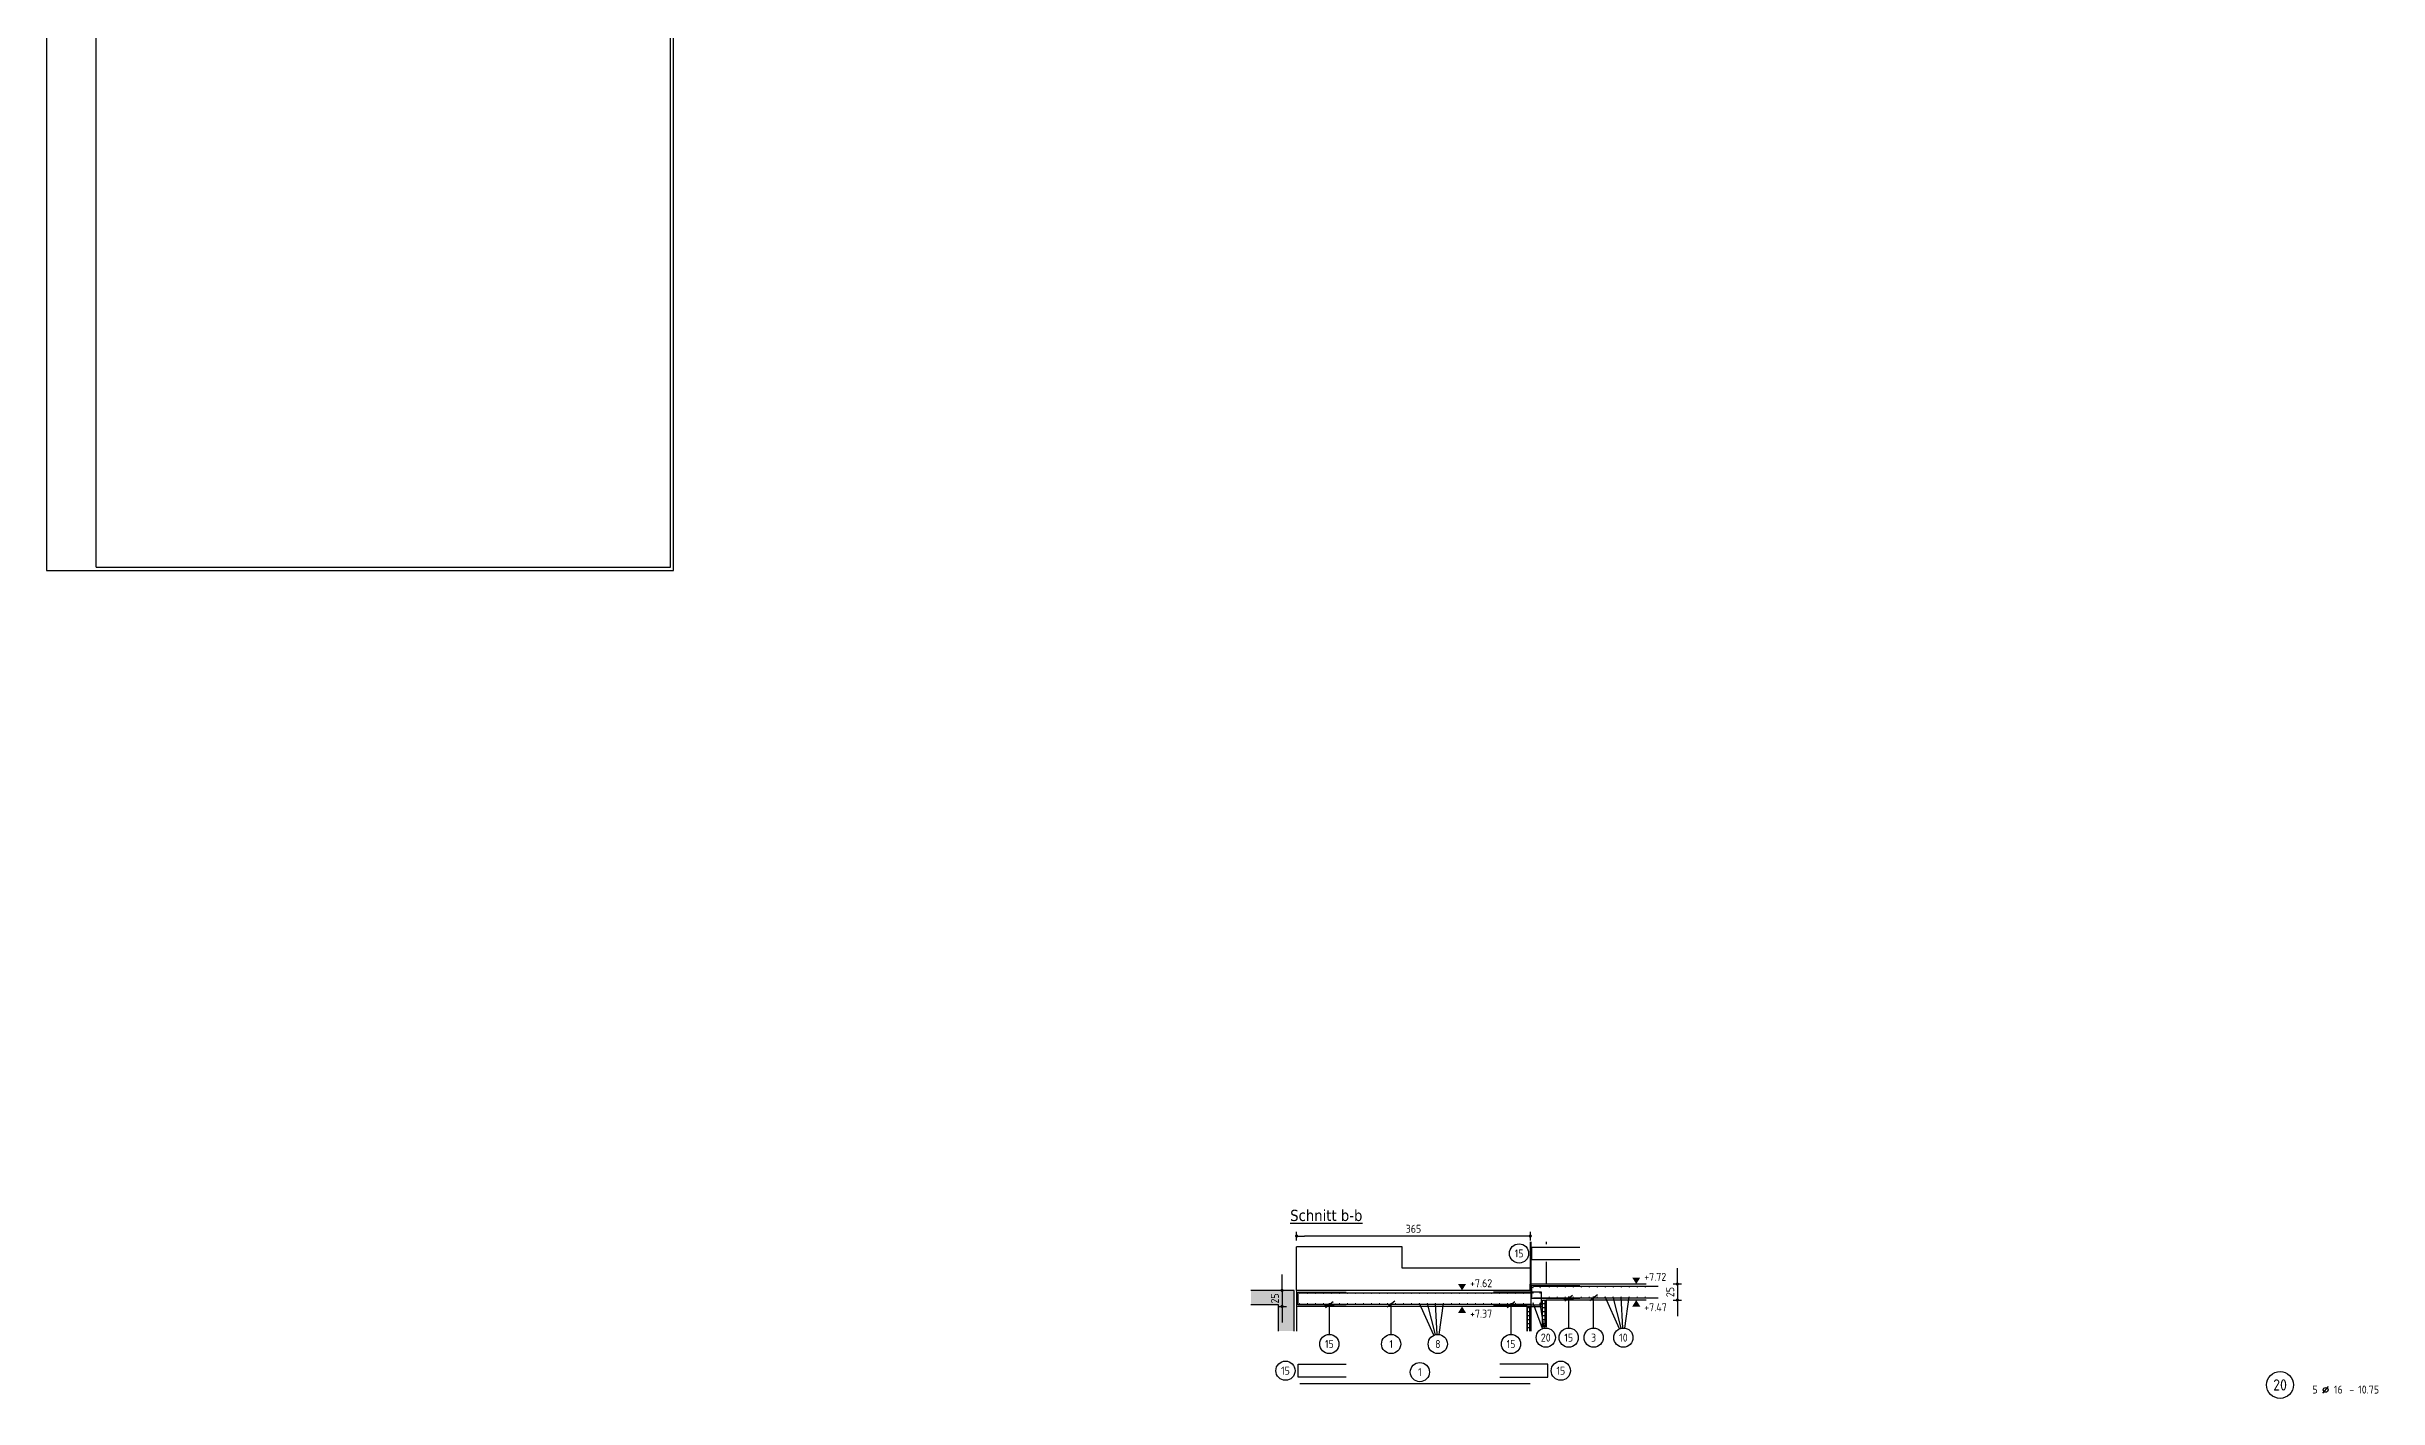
# Model space of a CAD drawing. Extents: x -3 to 123, y 0 to 106.
# Drawn here: x 0.35 to 36.78, y 63.95 to 85.07 of the extents above; entities that cross this region are included whole.
import ezdxf
from ezdxf.enums import TextEntityAlignment as Align

# ---------------------------------------------------------------- set-up
doc = ezdxf.new("R2010")
doc.units = 0
doc.header["$LTSCALE"] = 0.5
doc.header["$MEASUREMENT"] = 0
doc.header["$PDMODE"] = 2
doc.linetypes.add('AUSGEZOGEN', pattern=[1000.01, 1000, 0.01])
doc.layers.get('0').update_dxf_attribs({"linetype": 'CONTINUOUS'})
doc.layers.get('Defpoints').update_dxf_attribs({"linetype": 'CONTINUOUS'})
for name, color, linetype in [('ACHSEN', 7, 'CONTINUOUS'), ('AFU', 9, 'CONTINUOUS'), ('BESTAND', 7, 'CONTINUOUS'), ('BETON', 7, 'CONTINUOUS'), ('Decke', 7, 'CONTINUOUS'), ('Fertigteil', 7, 'CONTINUOUS'), ('koten', 7, 'CONTINUOUS'), ('MASSE', 7, 'CONTINUOUS'), ('RAHMEN', 7, 'CONTINUOUS'), ('RND', 7, 'CONTINUOUS'), ('RND_BILD', 7, 'CONTINUOUS'), ('TEXT', 7, 'CONTINUOUS')]:
    doc.layers.add(name, color=color, linetype=linetype)
doc.styles.add('HELV', font='tahoma.ttf')
doc.styles.get("Standard").update_dxf_attribs({"font": 'iso'})
doc.styles.add('TXT', font='isocp.shx')
doc.linetypes.add('AFU_50K', pattern='A,0.15,["/",Standard,S=0.2,R=0,X=-0.01,Y=-0.1],0.07,["/",Standard,S=0.2,R=0,X=-0.01,Y=-0.1],0.15', length=0.37)
doc.dimstyles.new('DOT_I', dxfattribs={"dimscale": 0.5, "dimtxt": 0.25, "dimasz": 0.25, "dimexe": 0.1, "dimexo": 0.3, "dimgap": 0.1, "dimtad": 1, "dimdec": 3, "dimzin": 3, "dimtxsty": 'TXT', "dimblk": 'DOT', "dimblk1": 'DOT', "dimblk2": 'DOT', "dimsah": 1, "dimcen": 0.1, "dimse1": 1, "dimse2": 1, "dimazin": 0, "dimtfac": 1, "dimtdec": 4, "dimtix": 1, "dimtmove": 2, "dimatfit": 3, "dimldrblk": 'DOT', "dimfxl": 0.7, "dimfxlon": 1, "dimtvp": 1, "dimtolj": 1, "dimtzin": 0, "dimarcsym": 0})

# ---------------------------------------------------------------- blocks, each defined once
blk = doc.blocks.new('DIN-RND')
at = {"layer": 'RAHMEN', "color": 102, "linetype": 'AUSGEZOGEN'}
for p, q in [((21, 29.7), (20, 29.7)), ((21, 28.7), (21, 29.7))]:
    blk.add_line(p, q, dxfattribs=at)
at = {"layer": 'RAHMEN', "color": 7, "linetype": 'AUSGEZOGEN'}
for p, q in [((0, 28.373), (0, 0)), ((0, 28.373), (19.592, 28.373)), ((19.592, 0), (19.592, 28.373)), ((0, 0), (19.592, 0))]:
    blk.add_line(p, q, dxfattribs=at)
at = {"layer": 'RAHMEN', "color": 5, "linetype": 'AUSGEZOGEN'}
for p, q in [((1.55, 0.1), (1.55, 28.273)), ((19.492, 28.273), (1.55, 28.273)), ((19.492, 0.1), (19.492, 28.273)), ((1.55, 0.1), (19.492, 0.1))]:
    blk.add_line(p, q, dxfattribs=at)
blk = doc.blocks.new('RND_AUSZ')
at = {"layer": 'RND', "color": 7, "linetype": 'Continuous'}
blk.add_line((1.341, 0.262), (1.509, 0.466), dxfattribs=at)
at = {"layer": 'RND', "color": 1, "linetype": 'Continuous'}
blk.add_circle((0, 0.52), 0.42, dxfattribs=at)
at = {"layer": 'RND', "color": 7, "linetype": 'Continuous'}
blk.add_circle((1.425, 0.364), 0.075, dxfattribs=at)
at = {"layer": 'RND', "color": 7, "linetype": 'Continuous', "style": 'TXT'}
blk.add_text('-', height=0.25, dxfattribs=at).set_placement((2.163, 0.25))
for tag, p in [('WIEOFT', (-0.536, 0.25)), ('STK', (1.174, 0.25))]:
    blk.add_attdef(tag, text='', height=0.25, dxfattribs=at).set_placement(p, align=Align.RIGHT)
at = {"layer": 'RND', "color": 1, "linetype": 'Continuous', "style": 'TXT'}
blk.add_attdef('POS', text='', height=0.35, dxfattribs=at).set_placement((0, 0.52), align=Align.MIDDLE)
at = {"layer": 'RND', "color": 7, "linetype": 'Continuous', "style": 'TXT'}
for tag, p in [('DS', (1.683, 0.25)), ('LANG', (2.441, 0.25)), ('TEXT', (3.669, 0.25))]:
    blk.add_attdef(tag, p, '', height=0.25, dxfattribs=at)
blk = doc.blocks.new('RND_HIN')
at = {"layer": 'RND', "color": 7, "linetype": 'Continuous'}
blk.add_circle((0, 0), 0.3, dxfattribs=at)
at = {"layer": 'RND', "color": 7, "linetype": 'Continuous', "style": 'TXT'}
blk.add_attdef('POSI', text='', height=0.25, dxfattribs=at).set_placement((0, 0), align=Align.MIDDLE)
blk = doc.blocks.new('lei_gre')
at = {"layer": 'RND', "color": 7, "linetype": 'Continuous'}
for p, q in [((-0.09, -0.12), (0.09, 0.12)), ((0, 0.15), (0, -0.15))]:
    blk.add_line(p, q, dxfattribs=at)
blk = doc.blocks.new('DOT')
at = {"color": 0, "linetype": 'ByBlock'}
for p, q in [((0, 0), (-1, 0)), ((0, 0.54), (0, -0.54))]:
    blk.add_line(p, q, dxfattribs=at)
at = {"color": 0, "linetype": 'ByBlock', "const_width": 0.2}
blk.add_lwpolyline([(-0.1, 0, 1), (0.1, 0, 1)], format="xyb", close=True, dxfattribs=at)
blk = doc.blocks.new('*D81')
at = {"layer": 'Defpoints', "color": 0, "linetype": 'AUSGEZOGEN', "transparency": 16777216}
for p in [(19.653, 65.638), (19.653, 65.388), (19.653, 65.388)]:
    blk.add_point(p, dxfattribs=at)
at = {"layer": 'MASSE', "color": 0, "linetype": 'AUSGEZOGEN', "lineweight": -2, "transparency": 16777216}
for p, q in [((19.653, 65.763), (19.653, 65.888)), ((19.653, 65.638), (19.653, 65.388)), ((19.653, 65.263), (19.653, 65.138))]:
    blk.add_line(p, q, dxfattribs=at)
at = {"layer": 'MASSE', "color": 0, "linetype": 'AUSGEZOGEN', "lineweight": -2, "transparency": 16777216, "xscale": 0.125, "yscale": 0.125, "zscale": 0.125}
for p, rotation in [((19.653, 65.638), 270), ((19.653, 65.388), 90)]:
    blk.add_blockref('DOT', p, dxfattribs=dict(at, rotation=rotation))
at = {"layer": 'MASSE', "color": 0, "linetype": 'AUSGEZOGEN', "transparency": 16777216, "insert": (19.541, 65.513), "char_height": 0.125, "attachment_point": 5, "rotation": 90, "style": 'TXT'}
blk.add_mtext('\\A1;25', dxfattribs=at)
blk = doc.blocks.new('*D82')
at = {"layer": 'Defpoints', "color": 0, "linetype": 'AUSGEZOGEN', "transparency": 16777216}
for p in [(25.829, 65.738), (25.829, 65.488), (25.829, 65.488)]:
    blk.add_point(p, dxfattribs=at)
at = {"layer": 'MASSE', "color": 0, "linetype": 'AUSGEZOGEN', "lineweight": -2, "transparency": 16777216}
for p, q in [((25.829, 65.863), (25.829, 65.988)), ((25.829, 65.738), (25.829, 65.488)), ((25.829, 65.363), (25.829, 65.238))]:
    blk.add_line(p, q, dxfattribs=at)
at = {"layer": 'MASSE', "color": 0, "linetype": 'AUSGEZOGEN', "lineweight": -2, "transparency": 16777216, "xscale": 0.125, "yscale": 0.125, "zscale": 0.125}
for p, rotation in [((25.829, 65.738), 270), ((25.829, 65.488), 90)]:
    blk.add_blockref('DOT', p, dxfattribs=dict(at, rotation=rotation))
at = {"layer": 'MASSE', "color": 0, "linetype": 'AUSGEZOGEN', "transparency": 16777216, "insert": (25.717, 65.613), "char_height": 0.125, "attachment_point": 5, "rotation": 90, "style": 'TXT'}
blk.add_mtext('\\A1;25', dxfattribs=at)
blk = doc.blocks.new('okrd_o')
at = {"layer": 'koten', "color": 7, "linetype": 'Continuous'}
blk.add_solid([(-0.125, 0.202), (0.125, 0.202), (0, 0)], dxfattribs=at)
at = {"layer": 'koten', "style": 'TXT'}
blk.add_attdef('OKRD', (0.25, 0.1), '', height=0.25, dxfattribs=at)
blk = doc.blocks.new('okrd_u')
at = {"layer": 'koten', "color": 7, "linetype": 'Continuous'}
blk.add_solid([(-0.125, -0.202), (0.125, -0.202), (0, 0)], dxfattribs=at)
at = {"layer": 'koten', "style": 'TXT'}
blk.add_attdef('OKRD', (0.25, -0.35), '', height=0.25, dxfattribs=at)
blk = doc.blocks.new('*D102')
at = {"layer": 'Defpoints', "color": 0, "linetype": 'AUSGEZOGEN', "transparency": 16777216}
for p in [(19.881, 66.488), (19.881, 66.488), (23.531, 66.488)]:
    blk.add_point(p, dxfattribs=at)
at = {"layer": 'MASSE', "color": 0, "linetype": 'AUSGEZOGEN', "lineweight": -2, "transparency": 16777216}
blk.add_line((23.406, 66.488), (20.006, 66.488), dxfattribs=at)
at = {"layer": 'MASSE', "color": 0, "linetype": 'AUSGEZOGEN', "lineweight": -2, "transparency": 16777216, "xscale": 0.125, "yscale": 0.125, "zscale": 0.125, "rotation": 180}
blk.add_blockref('DOT', (19.881, 66.488), dxfattribs=at)
at = {"layer": 'MASSE', "color": 0, "linetype": 'AUSGEZOGEN', "lineweight": -2, "transparency": 16777216, "xscale": 0.125, "yscale": 0.125, "zscale": 0.125}
blk.add_blockref('DOT', (23.531, 66.488), dxfattribs=at)
at = {"layer": 'MASSE', "color": 0, "linetype": 'AUSGEZOGEN', "transparency": 16777216, "insert": (21.706, 66.601), "char_height": 0.125, "attachment_point": 5, "style": 'TXT'}
blk.add_mtext('\\A1;365', dxfattribs=at)

msp = doc.modelspace()

# ---------------------------------------------------------------- hatches: boundary and pattern name
at = {"layer": 'MASSE', "linetype": 'AUSGEZOGEN'}
h = msp.add_hatch(dxfattribs=at)
h.set_pattern_fill('ANSI37', color=9, scale=0.5, angle=45, style=0, double=1)
h.set_pattern_definition([(90, (-800.29, 17.87097), (-0.0625, 0), []), (180, (-800.29, 17.87097), (-7e-18, -0.0625), [])])
h.paths.add_polyline_path([(23.481, 65.004), (23.541, 65.004), (23.541, 65.388), (23.481, 65.388)])
h = msp.add_hatch(dxfattribs=at)
h.set_pattern_fill('ANSI37', color=9, scale=0.5, angle=45, style=0, double=1)
h.set_pattern_definition([(90, (-800.05, 17.87097), (-0.0625, 0), []), (180, (-800.05, 17.87097), (-7e-18, -0.0625), [])])
h.paths.add_polyline_path([(23.781, 65.488), (23.721, 65.488), (23.721, 65.065), (23.781, 65.065)])
at = {"layer": 'TEXT', "linetype": 'AUSGEZOGEN'}
msp.add_hatch(color=13, dxfattribs=at).paths.add_polyline_path([(19.591, 65.004), (19.841, 65.004), (19.841, 65.638), (19.167, 65.638), (19.167, 65.418), (19.591, 65.418)])

# ---------------------------------------------------------------- linework, layer by layer
at = {"layer": 'ACHSEN', "color": 140, "linetype": 'AUSGEZOGEN'}
msp.add_line((23.541, 66.396), (23.541, 65.004), dxfattribs=at)
at = {"layer": 'AFU', "linetype": 'AFU_50K'}
msp.add_line((23.481, 65.388), (23.721, 65.388), dxfattribs=at)
at = {"layer": 'BESTAND', "color": 8, "linetype": 'AUSGEZOGEN'}
for points in [[(19.841, 65.004), (19.841, 65.638), (19.167, 65.638)], [(19.167, 65.418), (19.591, 65.418), (19.591, 65.004)]]:
    msp.add_lwpolyline(points, dxfattribs=at)
at = {"layer": 'BETON', "linetype": 'Continuous'}
for p, q in [((23.531, 66.396), (23.531, 65.738)), ((23.781, 66.396), (23.781, 66.361)), ((23.781, 66.087), (23.781, 65.738))]:
    msp.add_line(p, q, dxfattribs=at)
at = {"layer": 'BETON', "color": 6, "linetype": 'AUSGEZOGEN'}
for p, q in [((23.531, 65.638), (19.881, 65.638)), ((19.881, 65.638), (19.881, 65.388)), ((25.34, 65.738), (23.531, 65.738)), ((23.531, 65.638), (23.531, 65.738)), ((23.481, 65.388), (19.881, 65.388)), ((23.481, 65.388), (23.481, 65.004)), ((23.781, 65.488), (23.781, 65.065)), ((25.34, 65.488), (23.781, 65.488))]:
    msp.add_line(p, q, dxfattribs=at)
at = {"layer": 'Decke', "linetype": 'Continuous'}
msp.add_line((19.881, 65.388), (19.881, 65.004), dxfattribs=at)
at = {"layer": 'Fertigteil', "color": 7, "linetype": 'AUSGEZOGEN'}
for points in [[(23.481, 65.004), (23.481, 65.388), (23.541, 65.388), (23.541, 65.004)], [(23.721, 65.065), (23.721, 65.488), (23.781, 65.488), (23.781, 65.065)]]:
    msp.add_lwpolyline(points, dxfattribs=at)
at = {"layer": 'MASSE', "color": 7, "linetype": 'AUSGEZOGEN'}
for p, q in [((21.531, 66.318), (19.881, 66.318)), ((19.881, 65.638), (19.881, 66.318)), ((21.531, 65.988), (21.531, 66.318)), ((23.531, 65.988), (21.531, 65.988))]:
    msp.add_line(p, q, dxfattribs=at)
at = {"layer": 'RND', "color": 102, "linetype": 'AUSGEZOGEN'}
for p, q in [((20.392, 64.951), (20.392, 65.441)), ((21.357, 64.951), (21.357, 65.441)), ((22.025, 64.938), (21.802, 65.436)), ((22.049, 64.947), (21.927, 65.436)), ((22.078, 64.951), (22.052, 65.436)), ((22.107, 64.95), (22.177, 65.436)), ((23.23, 64.951), (23.23, 65.441)), ((23.721, 65.042), (23.575, 65.439)), ((23.749, 65.049), (23.685, 65.439)), ((24.132, 65.051), (24.132, 65.541)), ((24.521, 65.051), (24.521, 65.541)), ((24.925, 65.038), (24.702, 65.536)), ((24.949, 65.047), (24.827, 65.536)), ((24.978, 65.051), (24.952, 65.536)), ((25.007, 65.05), (25.077, 65.536))]:
    msp.add_line(p, q, dxfattribs=at)
at = {"layer": 'RND', "color": 1, "linetype": 'AUSGEZOGEN'}
for points in [[(24.306, 66.116), (23.556, 66.116), (23.556, 66.316), (24.306, 66.316)], [(20.656, 65.413), (19.906, 65.413), (19.906, 65.613), (20.656, 65.613)], [(19.931, 65.603), (23.531, 65.603)], [(22.959, 65.413), (23.709, 65.413), (23.709, 65.613), (22.959, 65.613)], [(24.306, 65.513), (23.556, 65.513), (23.556, 65.713), (24.306, 65.713)], [(23.581, 65.703), (25.53, 65.703)], [(19.931, 65.423), (23.531, 65.423)], [(23.581, 65.523), (25.53, 65.523)], [(20.656, 64.284), (19.906, 64.284), (19.906, 64.484), (20.656, 64.484)], [(19.931, 64.184), (23.531, 64.184)], [(23.056, 64.284), (23.806, 64.284), (23.806, 64.484), (23.056, 64.484)]]:
    msp.add_lwpolyline(points, dxfattribs=at)
at = {"layer": 'RND', "color": 7, "linetype": 'AUSGEZOGEN', "const_width": 0.008}
for points in [[(19.923, 65.59, -1), (19.931, 65.59, -1)], [(20.048, 65.59, -1), (20.056, 65.59, -1)], [(20.173, 65.59, -1), (20.181, 65.59, -1)], [(20.298, 65.59, -1), (20.306, 65.59, -1)], [(20.423, 65.59, -1), (20.431, 65.59, -1)], [(20.548, 65.59, -1), (20.556, 65.59, -1)], [(20.673, 65.59, -1), (20.681, 65.59, -1)], [(20.798, 65.59, -1), (20.806, 65.59, -1)], [(20.923, 65.59, -1), (20.931, 65.59, -1)], [(21.048, 65.59, -1), (21.056, 65.59, -1)], [(21.173, 65.59, -1), (21.181, 65.59, -1)], [(21.298, 65.59, -1), (21.306, 65.59, -1)], [(21.423, 65.59, -1), (21.431, 65.59, -1)], [(21.548, 65.59, -1), (21.556, 65.59, -1)], [(21.673, 65.59, -1), (21.681, 65.59, -1)], [(21.798, 65.59, -1), (21.806, 65.59, -1)], [(21.923, 65.59, -1), (21.931, 65.59, -1)], [(22.048, 65.59, -1), (22.056, 65.59, -1)], [(22.173, 65.59, -1), (22.181, 65.59, -1)], [(22.298, 65.59, -1), (22.306, 65.59, -1)], [(22.423, 65.59, -1), (22.431, 65.59, -1)], [(22.548, 65.59, -1), (22.556, 65.59, -1)], [(22.673, 65.59, -1), (22.681, 65.59, -1)], [(22.798, 65.59, -1), (22.806, 65.59, -1)], [(22.923, 65.59, -1), (22.931, 65.59, -1)], [(23.048, 65.59, -1), (23.056, 65.59, -1)], [(23.173, 65.59, -1), (23.181, 65.59, -1)], [(23.298, 65.59, -1), (23.306, 65.59, -1)], [(23.423, 65.59, -1), (23.431, 65.59, -1)], [(23.568, 65.684, -1), (23.582, 65.684, -1)], [(23.568, 65.597, 1), (23.582, 65.597, 1)], [(23.692, 65.597, -1), (23.678, 65.597, -1)], [(23.693, 65.684, 1), (23.679, 65.684, 1)], [(23.823, 65.69, -1), (23.831, 65.69, -1)], [(23.948, 65.69, -1), (23.956, 65.69, -1)], [(24.073, 65.69, -1), (24.081, 65.69, -1)], [(24.198, 65.69, -1), (24.206, 65.69, -1)], [(24.323, 65.69, -1), (24.331, 65.69, -1)], [(24.448, 65.69, -1), (24.456, 65.69, -1)], [(24.573, 65.69, -1), (24.581, 65.69, -1)], [(24.698, 65.69, -1), (24.706, 65.69, -1)], [(24.823, 65.69, -1), (24.831, 65.69, -1)], [(24.948, 65.69, -1), (24.956, 65.69, -1)], [(25.073, 65.69, -1), (25.081, 65.69, -1)], [(25.198, 65.69, -1), (25.206, 65.69, -1)], [(25.323, 65.69, -1), (25.331, 65.69, -1)], [(19.923, 65.436, 1), (19.931, 65.436, 1)], [(20.048, 65.436, 1), (20.056, 65.436, 1)], [(20.173, 65.436, 1), (20.181, 65.436, 1)], [(20.298, 65.436, 1), (20.306, 65.436, 1)], [(20.423, 65.436, 1), (20.431, 65.436, 1)], [(20.548, 65.436, 1), (20.556, 65.436, 1)], [(20.673, 65.436, 1), (20.681, 65.436, 1)], [(20.798, 65.436, 1), (20.806, 65.436, 1)], [(20.923, 65.436, 1), (20.931, 65.436, 1)], [(21.048, 65.436, 1), (21.056, 65.436, 1)], [(21.173, 65.436, 1), (21.181, 65.436, 1)], [(21.298, 65.436, 1), (21.306, 65.436, 1)], [(21.423, 65.436, 1), (21.431, 65.436, 1)], [(21.548, 65.436, 1), (21.556, 65.436, 1)], [(21.673, 65.436, 1), (21.681, 65.436, 1)], [(21.798, 65.436, 1), (21.806, 65.436, 1)], [(21.923, 65.436, 1), (21.931, 65.436, 1)], [(22.048, 65.436, 1), (22.056, 65.436, 1)], [(22.173, 65.436, 1), (22.181, 65.436, 1)], [(22.298, 65.436, 1), (22.306, 65.436, 1)], [(22.423, 65.436, 1), (22.431, 65.436, 1)], [(22.548, 65.436, 1), (22.556, 65.436, 1)], [(22.673, 65.436, 1), (22.681, 65.436, 1)], [(22.798, 65.436, 1), (22.806, 65.436, 1)], [(22.923, 65.436, 1), (22.931, 65.436, 1)], [(23.048, 65.436, 1), (23.056, 65.436, 1)], [(23.173, 65.436, 1), (23.181, 65.436, 1)], [(23.298, 65.436, 1), (23.306, 65.436, 1)], [(23.423, 65.436, 1), (23.431, 65.436, 1)], [(23.568, 65.439, 1), (23.582, 65.439, 1)], [(23.692, 65.439, -1), (23.678, 65.439, -1)], [(23.823, 65.536, 1), (23.831, 65.536, 1)], [(23.948, 65.536, 1), (23.956, 65.536, 1)], [(24.073, 65.536, 1), (24.081, 65.536, 1)], [(24.198, 65.536, 1), (24.206, 65.536, 1)], [(24.323, 65.536, 1), (24.331, 65.536, 1)], [(24.448, 65.536, 1), (24.456, 65.536, 1)], [(24.573, 65.536, 1), (24.581, 65.536, 1)], [(24.698, 65.536, 1), (24.706, 65.536, 1)], [(24.823, 65.536, 1), (24.831, 65.536, 1)], [(24.948, 65.536, 1), (24.956, 65.536, 1)], [(25.073, 65.536, 1), (25.081, 65.536, 1)], [(25.198, 65.536, 1), (25.206, 65.536, 1)], [(25.323, 65.536, 1), (25.331, 65.536, 1)]]:
    msp.add_lwpolyline(points, format="xyb", close=True, dxfattribs=at)

# ---------------------------------------------------------------- block references
at = {"layer": 'koten', "color": 7, "linetype": 'AUSGEZOGEN', "xscale": 0.5, "yscale": 0.5, "zscale": 0.5}
for name, p, values in [('okrd_o', (22.465, 65.638), {'OKRD': '+7.62'}), ('okrd_o', (25.187, 65.738), {'OKRD': '+7.72'}), ('okrd_u', (22.465, 65.388), {'OKRD': '+7.37'}), ('okrd_u', (25.187, 65.488), {'OKRD': '+7.47'})]:
    msp.add_blockref(name, p, dxfattribs=at).add_auto_attribs(values)
at = {"layer": 'RND', "color": 7, "linetype": 'AUSGEZOGEN', "xscale": 0.5, "yscale": 0.5, "zscale": 0.5}
for name, p, values in [('RND_HIN', (23.356, 66.216), {'POSI': '15'}), ('RND_HIN', (20.392, 64.801), {'POSI': '15'}), ('RND_HIN', (21.357, 64.801), {'POSI': '1'}), ('RND_HIN', (22.086, 64.801), {'POSI': '8'}), ('RND_HIN', (23.23, 64.801), {'POSI': '15'}), ('RND_HIN', (23.773, 64.901), {'POSI': '20'}), ('RND_HIN', (24.132, 64.901), {'POSI': '15'}), ('RND_HIN', (24.521, 64.901), {'POSI': '3'}), ('RND_HIN', (24.986, 64.901), {'POSI': '10'}), ('RND_HIN', (19.706, 64.384), {'POSI': '15'}), ('RND_HIN', (21.806, 64.362), {'POSI': '1'}), ('RND_HIN', (24.008, 64.384), {'POSI': '15'}), ('RND_AUSZ', (35.246, 63.902), {'POS': '20', 'STK': '5', 'DS': '16', 'LANG': '10.75'})]:
    msp.add_blockref(name, p, dxfattribs=at).add_auto_attribs(values)
at = {"layer": 'RND', "color": 7, "linetype": 'AUSGEZOGEN', "xscale": -0.5, "yscale": 0.5, "zscale": 0.5, "rotation": 90}
for p in [(20.392, 65.413), (21.357, 65.423), (23.23, 65.413), (24.132, 65.513), (24.521, 65.523)]:
    msp.add_blockref('lei_gre', p, dxfattribs=at)
at = {"layer": 'RND_BILD', "color": 7, "linetype": 'AUSGEZOGEN', "xscale": 0.5, "yscale": 0.5, "zscale": 0.5}
msp.add_blockref('DIN-RND', (0.35, 76.885), dxfattribs=at)

# ---------------------------------------------------------------- texts
at = {"layer": 'TEXT', "color": 1, "linetype": 'AUSGEZOGEN', "style": 'HELV'}
msp.add_text('%%USchnitt b-b', height=0.175, dxfattribs=at).set_placement((19.78, 66.723))

# ---------------------------------------------------------------- dimensions: what is measured, and where the dimension line sits
at = {"layer": 'MASSE', "color": 7, "linetype": 'AUSGEZOGEN'}
dim = msp.add_linear_dim(base=(19.881, 66.488), p1=(23.531, 66.488), p2=(19.881, 66.488), dimstyle='DOT_I', override={"dimdec": 0, "dimlfac": 100}, dxfattribs=at)
dim.commit()
dim.dimension.update_dxf_attribs({"geometry": '*D102', "text_midpoint": (21.706, 66.601)})
for base, p1, p2, picture, middle in [((25.829, 65.488), (25.829, 65.738), (25.829, 65.488), '*D82', (25.717, 65.613)), ((19.653, 65.388), (19.653, 65.638), (19.653, 65.388), '*D81', (19.541, 65.513))]:
    dim = msp.add_linear_dim(base=base, p1=p1, p2=p2, angle=90, dimstyle='DOT_I', override={"dimdec": 0, "dimlfac": 100}, dxfattribs=at)
    dim.commit()
    dim.dimension.update_dxf_attribs({"geometry": picture, "text_midpoint": middle})

doc.saveas('drawing.dxf')
